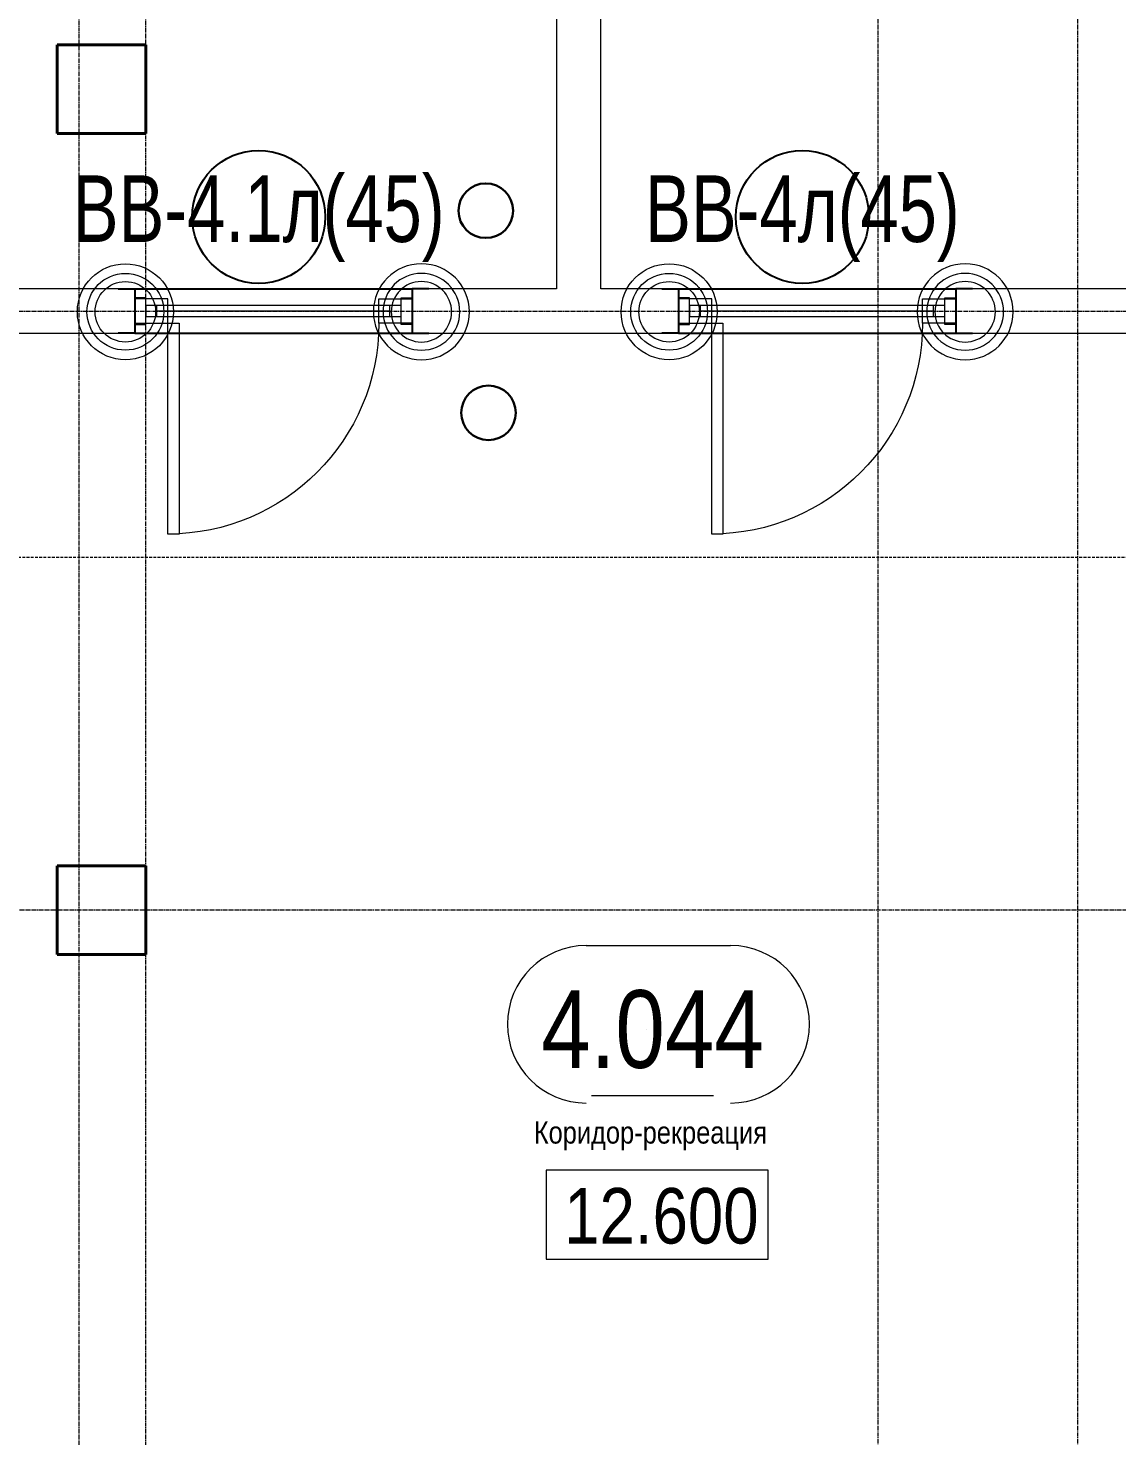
# Model space of a CAD drawing. Header units: millimetres. Extents: x -65509 to 912790, y 446 to 713294.
# Drawn here: x 488071 to 492976, y 586114 to 592458 of the extents above; entities that cross this region are included whole.
import ezdxf
from ezdxf import colors
from ezdxf.entities.mleader import LeaderData, LeaderLine
from ezdxf.enums import TextEntityAlignment as Align
from ezdxf.math import Vec2, Vec3

# ---------------------------------------------------------------- set-up
doc = ezdxf.new("R2010")
doc.units = ezdxf.units.MM
for name, pattern in [('CENTER2', [28.575, 19.05, -3.175, 3.175, -3.175]), ('DASHED', [19.05, 12.7, -6.35]), ('HIDDEN2', [4.7625, 3.175, -1.5875])]:
    doc.linetypes.add(name, pattern=pattern)
doc.layers.get('Defpoints').update_dxf_attribs({"color": 250})
for name, color, linetype, lineweight in [('АР_Area', 250, 'Continuous', 5), ('АР_Витраж', 250, 'Continuous', 13), ('АР_Витраж марка', 250, 'Continuous', 9), ('АР_Двери_витраж', 250, 'Continuous', 9), ('АР_Колонны', 250, 'Continuous', 30), ('АР_Отметка', 250, 'Continuous', 13), ('АР_Разрезы марка', 7, 'Continuous', 13), ('АР_Стены ЖБ', 250, 'Continuous', 35), ('АР_Стены ПЕНОблок', 250, 'Continuous', 20), ('КМ_Фахверки', 250, 'Continuous', 25), ('РД_Оси_100', 250, 'Continuous', 0), ('РД_проем_инж перемыч_фахверк', 250, 'Continuous', 18), ('СКУД', 250, 'Continuous', 30)]:
    doc.layers.add(name, color=color, linetype=linetype, lineweight=lineweight)
doc.layers.add('АР_Делит', color=250, linetype='Continuous', lineweight=0, plot=False)
doc.layers.add('РД_Проем', color=250, linetype='Continuous', lineweight=0, plot=False)
doc.layers.add('РД_Витраж_вн', color=250, linetype='Continuous')
doc.styles.add('Arial_09', font='ARIALN.TTF', dxfattribs={"width": 0.9})
doc.styles.add('Arial_Narrow_08', font='ARIALN.TTF', dxfattribs={"width": 0.8})
doc.styles.add('style1', font='ARIALN.TTF')

# ---------------------------------------------------------------- blocks, each defined once
blk = doc.blocks.new('Отметка_план')
at = {"color": 7}
blk.add_lwpolyline([(0, 0), (10, 0), (10, 4), (0, 4)], close=True, dxfattribs=at)
at = {"style": 'Arial_Narrow_08', "width": 0.8}
blk.add_attdef('OTMG', text='', height=2.5, dxfattribs=at).set_placement((9.062, 0.702), align=Align.RIGHT)
blk = doc.blocks.new('Ф_пеноблок 200')
at = {"layer": 'АР_Делит', "color": 1}
for radius in [216.3, 173, 136.2]:
    blk.add_circle((103.4, -41.9), radius, dxfattribs=at)
at = {"layer": 'КМ_Фахверки'}
blk.add_lwpolyline([(0, -75), (0, 0), (200, 0), (200, -75)], dxfattribs=at)
blk = doc.blocks.new('СОШ_2200_АР_ОСИ_М100_28.05.24')
at = {"layer": 'РД_Оси_100', "linetype": 'CENTER2'}
for p, q in [((102300, -6155), (102300, 139938.679)), ((-5954.958, 84900), (119910, 84900)), ((119910, 82200), (-5954.958, 82200))]:
    blk.add_line(p, q, dxfattribs=at)
for points in [[(98700, -6194.98), (98700, 139538.679), (98550, 139938.679)], [(99000, -6195.83), (99000, 139538.679), (99150, 139938.679)], [(103200, -6155), (103200, 139938.679)]]:
    blk.add_lwpolyline(points, dxfattribs=at)
blk = doc.blocks.new('MOK-МаркаПом_овал_ареал')
for p, q in [((-2.986, 3.764), (3.522, 3.764)), ((-2.75, -3), (2.75, -3))]:
    blk.add_line(p, q)
for centre, radius, start, end in [((-2.986, 0.215), 3.55, 90, 270), ((3.522, 0.215), 3.55, 270, 90), ((-7.411, 0), 7.161, 0, 0.00095)]:
    blk.add_arc(centre, radius, start, end)
at = {"color": 0, "style": 'style1'}
blk.add_attdef('АР-ПОМЕЩЕНИЕ:НОМЕР', text='', height=3, dxfattribs=at).set_placement((0.261, 0), align=Align.MIDDLE)
blk = doc.blocks.new('МаркаВитража1')
at = {"layer": 'Defpoints'}
blk.add_circle((0, 0), 3, dxfattribs=at)
at = {"color": 0, "linetype": 'ByBlock', "lineweight": -2, "style": 'Arial_09', "width": 0.9}
blk.add_attdef('АР-ОКНО:НАИМЕНОВАНИЕ', text='', height=3, dxfattribs=at).set_placement((0, 0), align=Align.MIDDLE)

msp = doc.modelspace()

# ---------------------------------------------------------------- linework, layer by layer
at = {"layer": 'АР_Витраж', "linetype": 'Continuous', "lineweight": 5}
for p, q in [((489800.882, 591283.318), (488550.882, 591283.318)), ((492250.882, 591283.318), (491000.882, 591283.318)), ((489800.882, 591083.318), (488550.882, 591083.318)), ((492250.882, 591083.318), (491000.882, 591083.318))]:
    msp.add_line(p, q, dxfattribs=at)
at = {"layer": 'АР_Витраж', "linetype": 'Continuous', "lineweight": 13}
for p, q in [((488650.882, 591158.318), (488650.882, 591208.318)), ((489700.882, 591158.318), (489700.882, 591208.318)), ((491100.882, 591158.318), (491100.882, 591208.318)), ((492150.882, 591158.318), (492150.882, 591208.318)), ((489700.882, 591183.318), (488650.882, 591183.318)), ((492150.882, 591183.318), (491100.882, 591183.318))]:
    msp.add_line(p, q, dxfattribs=at)
for points in [[(488600.882, 591243.318), (488550.882, 591243.318), (488550.882, 591123.318), (488600.882, 591123.318)], [(489750.882, 591158.318), (489750.882, 591208.318), (488600.882, 591208.318), (488600.882, 591158.318)], [(489750.882, 591243.318), (489800.882, 591243.318), (489800.882, 591123.318), (489750.882, 591123.318)], [(491050.882, 591243.318), (491000.882, 591243.318), (491000.882, 591123.318), (491050.882, 591123.318)], [(492200.882, 591158.318), (492200.882, 591208.318), (491050.882, 591208.318), (491050.882, 591158.318)], [(492200.882, 591243.318), (492250.882, 591243.318), (492250.882, 591123.318), (492200.882, 591123.318)]]:
    msp.add_lwpolyline(points, close=True, dxfattribs=at)
at = {"layer": 'АР_Двери_витраж', "linetype": 'Continuous', "lineweight": 9}
for points in [[(488700.882, 591238.318), (488550.882, 591238.318), (488550.882, 591128.318), (488700.882, 591128.318)], [(489650.882, 591238.318), (489800.882, 591238.318), (489800.882, 591128.318), (489650.882, 591128.318)], [(491150.882, 591238.318), (491000.882, 591238.318), (491000.882, 591128.318), (491150.882, 591128.318)], [(492100.882, 591238.318), (492250.882, 591238.318), (492250.882, 591128.318), (492100.882, 591128.318)], [(488700.882, 591128.318), (488750.882, 591128.318), (488750.882, 590178.318), (488700.882, 590178.318)], [(491150.882, 591128.318), (491200.882, 591128.318), (491200.882, 590178.318), (491150.882, 590178.318)]]:
    msp.add_lwpolyline(points, close=True, dxfattribs=at)
at = {"layer": 'АР_Двери_витраж', "linetype": 'Continuous', "lineweight": 9, "extrusion": (0, 0, -1)}
for centre in [(-488700.882, 591128.318), (-491150.882, 591128.318)]:
    msp.add_arc(centre, 950, 180, 270, dxfattribs=at)
at = {"layer": 'АР_Колонны', "linetype": 'HIDDEN2', "lineweight": 25}
for p, q in [((488200.882, 592383.318), (488600.882, 592383.318)), ((488200.882, 591983.318), (488200.882, 592383.318)), ((488600.882, 592383.318), (488600.882, 591983.318)), ((488600.882, 591983.318), (488200.882, 591983.318)), ((488200.882, 588683.318), (488600.882, 588683.318)), ((488200.882, 588283.318), (488200.882, 588683.318)), ((488600.882, 588683.318), (488600.882, 588283.318)), ((488600.882, 588283.318), (488200.882, 588283.318))]:
    msp.add_line(p, q, dxfattribs=at)
at = {"layer": 'АР_Колонны', "linetype": 'Continuous', "lineweight": 35}
for p, q in [((488600.882, 592383.318), (488200.882, 592383.318)), ((488200.882, 592383.318), (488200.882, 591983.318)), ((488600.882, 591983.318), (488600.882, 592383.318)), ((488200.882, 591983.318), (488600.882, 591983.318)), ((488600.882, 588683.318), (488200.882, 588683.318)), ((488200.882, 588683.318), (488200.882, 588283.318)), ((488600.882, 588283.318), (488600.882, 588683.318)), ((488200.882, 588283.318), (488600.882, 588283.318))]:
    msp.add_line(p, q, dxfattribs=at)
at = {"layer": 'АР_Разрезы марка', "linetype": 'DASHED', "lineweight": 0}
msp.add_line((507945.703, 590072.788), (387081.99, 590072.788), dxfattribs=at)
at = {"layer": 'АР_Стены ЖБ', "linetype": 'Continuous', "lineweight": 40}
for p, q in [((488600.882, 592383.318), (488200.882, 592383.318)), ((488200.882, 592383.318), (488200.882, 591983.318)), ((488600.882, 591983.318), (488600.882, 592383.318)), ((488200.882, 591983.318), (488600.882, 591983.318)), ((488600.882, 588683.318), (488200.882, 588683.318)), ((488200.882, 588683.318), (488200.882, 588283.318)), ((488600.882, 588283.318), (488600.882, 588683.318)), ((488200.882, 588283.318), (488600.882, 588283.318))]:
    msp.add_line(p, q, dxfattribs=at)
at = {"layer": 'АР_Стены ПЕНОблок', "linetype": 'Continuous', "lineweight": 20}
for p, q in [((490450.882, 597133.318), (490450.882, 591283.318)), ((490650.882, 591283.318), (490650.882, 597133.318)), ((488550.882, 591283.318), (486750.882, 591283.318)), ((488550.882, 591083.318), (488550.882, 591283.318)), ((489800.882, 591283.318), (489800.882, 591083.318)), ((490450.882, 591283.318), (489800.882, 591283.318)), ((491000.882, 591283.318), (490650.882, 591283.318)), ((491000.882, 591083.318), (491000.882, 591283.318)), ((492250.882, 591283.318), (492250.882, 591083.318)), ((495000.882, 591283.318), (492250.882, 591283.318)), ((486750.882, 591083.318), (488550.882, 591083.318)), ((489800.882, 591083.318), (490650.882, 591083.318)), ((490650.882, 591083.318), (491000.882, 591083.318)), ((492250.882, 591083.318), (494800.882, 591083.318))]:
    msp.add_line(p, q, dxfattribs=at)
at = {"layer": 'РД_Витраж_вн', "linetype": 'Continuous', "lineweight": -3}
for p, q in [((488550.882, 591283.318), (489800.882, 591283.318)), ((491000.882, 591283.318), (492250.882, 591283.318)), ((488550.882, 591083.318), (489800.882, 591083.318)), ((491000.882, 591083.318), (492250.882, 591083.318))]:
    msp.add_line(p, q, dxfattribs=at)
at = {"layer": 'РД_Проем', "linetype": 'Continuous', "lineweight": 0}
for p, q in [((488550.882, 591283.318), (489800.882, 591283.318)), ((491000.882, 591283.318), (492250.882, 591283.318)), ((488550.882, 591083.318), (489800.882, 591083.318)), ((491000.882, 591083.318), (492250.882, 591083.318))]:
    msp.add_line(p, q, dxfattribs=at)
at = {"layer": 'РД_проем_инж перемыч_фахверк', "linetype": 'Continuous', "lineweight": 18}
for p, q in [((489800.882, 591283.318), (488550.882, 591283.318)), ((492250.882, 591283.318), (491000.882, 591283.318)), ((489800.882, 591083.318), (488550.882, 591083.318)), ((492250.882, 591083.318), (491000.882, 591083.318))]:
    msp.add_line(p, q, dxfattribs=at)
at = {"layer": 'СКУД'}
for centre in [(490132.782, 591635.495), (490145.034, 590724.531)]:
    msp.add_circle(centre, 122.942, dxfattribs=at)

# ---------------------------------------------------------------- block references
at = {"layer": 'АР_Area', "linetype": 'Continuous', "lineweight": 5}
ref = msp.add_blockref('MOK-МаркаПом_овал_ареал', (490884.06, 587947.287), dxfattribs=dict(at, xscale=100, yscale=100, zscale=100))
ref.add_attrib('АР-ПОМЕЩЕНИЕ:НОМЕР', '4.044', dxfattribs={"layer": '0', "color": 0, "height": 350, "style": 'style1'}).set_placement((490884.06, 587947.287), align=Align.MIDDLE)
ref.add_attrib('АР-ПОМЕЩЕНИЕ:НАИМЕНОВАНИЕ', 'Коридор-рекреация', dxfattribs={"layer": 'Defpoints', "color": 2, "height": 100, "style": 'style1'}).set_placement((490874.645, 587465.894), align=Align.MIDDLE)
at = {"layer": 'АР_Витраж марка', "linetype": 'Continuous', "lineweight": 9, "xscale": 100, "yscale": 100, "zscale": 100}
for p, values in [((489109.616, 591607.591), {'АР-ОКНО:НАИМЕНОВАНИЕ': 'ВВ-4.1л(45)'}), ((491559.616, 591607.591), {'АР-ОКНО:НАИМЕНОВАНИЕ': 'ВВ-4л(45)'})]:
    msp.add_blockref('МаркаВитража1', p, dxfattribs=at).add_auto_attribs(values)
at = {"layer": 'АР_Отметка'}
ref = msp.add_blockref('Отметка_план', (490404.784, 586910.796), dxfattribs=dict(at, xscale=100, yscale=100, zscale=100))
ref.add_attrib('OTMG', '12.600', dxfattribs={"layer": '0', "color": 0, "height": 250, "style": 'style1'}).set_placement((491362.202, 587230.613), align=Align.TOP_RIGHT)
at = {"layer": 'КМ_Фахверки', "rotation": 270}
for p in [(488550.882, 591283.318), (491000.882, 591283.318)]:
    msp.add_blockref('Ф_пеноблок 200', p, dxfattribs=at)
at = {"layer": 'КМ_Фахверки', "xscale": -1, "rotation": 90}
for p in [(489800.882, 591283.311), (492250.882, 591283.311)]:
    msp.add_blockref('Ф_пеноблок 200', p, dxfattribs=at)
at = {"layer": 'РД_Оси_100'}
msp.add_blockref('СОШ_2200_АР_ОСИ_М100_28.05.24', (389600.882, 506283.318), dxfattribs=at)

# ---------------------------------------------------------------- leaders
at = {"layer": 'АР_Делит'}
ml = msp.add_multileader_mtext('Standard', dxfattribs=at)
ml.set_content('предусмотреть лорбик_файерборд по мет.каркасу  от ФГ-15 до покрытия фермы/перекрытия', color=256, style='style1')
ml.set_leader_properties(color=256)
ml.build(insert=Vec2(0, 0))
ml.multileader.update_dxf_attribs({"has_dogleg": 0, "text_left_attachment_type": 6, "text_right_attachment_type": 6, "arrow_head_size": 500, "scale": 100})
ctx = ml.context
ctx.base_point, ctx.scale, ctx.char_height, ctx.arrow_head_size, ctx.landing_gap_size, ctx.plane_origin, ctx.plane_x_axis, ctx.plane_y_axis = Vec3(427558.207, 588605.03), 100, 300, 500, 50, Vec3(409878.206, 573003.983), Vec3(1, 0.00000001), Vec3(-0.00000001, 1)
ctx.left_attachment, ctx.right_attachment = 6, 6
notes = []
notes.append((ctx, [(1, (1, 1, 0), (427550.207, 588605.03), (1, 0.00000001), 8, [(0, [(436950.881, 590853.318)], 0, []), (1, [(401750.882, 659149.318)], 0, [])])]))
ctx.mtext.insert, ctx.mtext.text_direction, ctx.mtext.rotation, ctx.mtext.width, ctx.mtext.defined_height, ctx.mtext.flow_direction = Vec3(427608.207, 588988.318), Vec3(1, 0.00000001), 0.00000001, 4538.94863, 395.157, 5
ml = msp.add_multileader_mtext('Standard', dxfattribs=at)
ml.set_content('перегородка 125 мм ГВЛ(файерборд)', color=256, style='style1')
ml.set_leader_properties(color=256)
ml.build(insert=Vec2(0, 0))
ml.multileader.update_dxf_attribs({"has_dogleg": 0, "text_left_attachment_type": 6, "text_right_attachment_type": 6, "arrow_head_size": 100, "scale": 100})
ctx = ml.context
ctx.base_point, ctx.scale, ctx.char_height, ctx.arrow_head_size, ctx.landing_gap_size, ctx.plane_origin, ctx.plane_x_axis, ctx.plane_y_axis = Vec3(436797.291, 590472.228), 100, 150, 100, 50, Vec3(429023.947, 576656.788), Vec3(1, 0.00000001), Vec3(-0.00000001, 1)
ctx.left_attachment, ctx.right_attachment = 6, 6
notes.append((ctx, [(0, (1, 1, 0), (439292.755, 590472.228), (-1, -0.00000001), 800, [(1, [(440140.496, 590983.318)], 0, [])])]))
ctx.mtext.insert, ctx.mtext.text_direction, ctx.mtext.rotation, ctx.mtext.width, ctx.mtext.flow_direction = Vec3(436847.189, 590666.327), Vec3(1, 0.00000001), 0.00000001, 1711.87802, 5
at = {"layer": 'АР_Делит', "lineweight": 0}
ml = msp.add_multileader_mtext('Standard', dxfattribs=at)
ml.set_content('зашивка согласно дизайн-проекту', color=256, style='style1')
ml.set_leader_properties(color=256)
ml.build(insert=Vec2(0, 0))
ml.multileader.update_dxf_attribs({"has_dogleg": 0, "text_left_attachment_type": 6, "text_right_attachment_type": 6, "arrow_head_size": 500, "scale": 100})
ctx = ml.context
ctx.base_point, ctx.scale, ctx.char_height, ctx.arrow_head_size, ctx.landing_gap_size, ctx.plane_origin, ctx.plane_x_axis, ctx.plane_y_axis = Vec3(456633.411, 588695.191), 100, 300, 500, 50, Vec3(446468.811, 588009.804), Vec3(1, 0.00000001), Vec3(-0.00000001, 1)
ctx.left_attachment, ctx.right_attachment = 6, 6
notes.append((ctx, [(1, (1, 1, 0), (456625.411, 588695.191), (1, 0.00000001), 8, [(0, [(455510.09, 589410.141)], 0, [])])]))
ctx.mtext.insert, ctx.mtext.text_direction, ctx.mtext.rotation, ctx.mtext.width, ctx.mtext.defined_height, ctx.mtext.flow_direction = Vec3(456683.411, 589083.391), Vec3(1, 0.00000001), 0.00000001, 4538.94863, 395.157, 5
for ctx, leaders in notes:
    for number, flags, end, landing, length, lines in leaders:
        leader = LeaderData()
        leader.index, (leader.has_last_leader_line, leader.has_dogleg_vector, leader.attachment_direction) = number, flags
        leader.last_leader_point, leader.dogleg_vector, leader.dogleg_length = Vec3(end), Vec3(landing), length
        for number, points, colour, breaks in lines:
            line = LeaderLine()
            line.index, line.vertices, line.color, line.breaks = number, Vec3.list(points), colors.encode_raw_color(colour), breaks
            leader.lines.append(line)
        ctx.leaders.append(leader)

doc.saveas('drawing.dxf')
